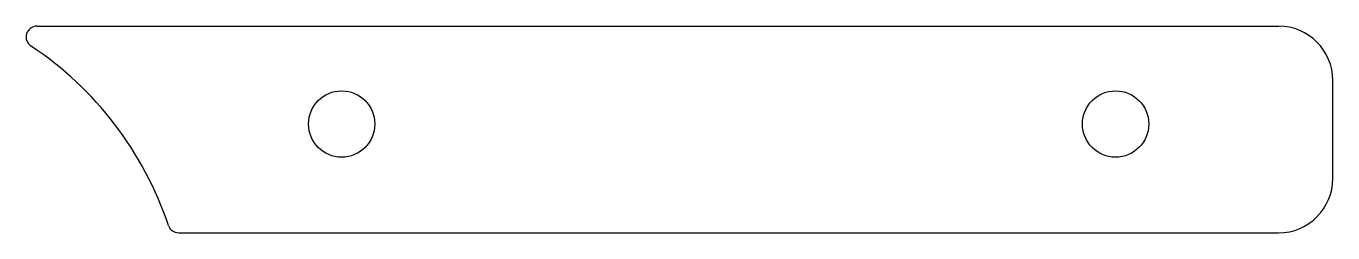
# Model space of a CAD drawing. Extents: x 1 to 121, y 1 to 20.
import ezdxf

# ---------------------------------------------------------------- set-up
doc = ezdxf.new("R2010")
doc.units = 0
doc.header["$MEASUREMENT"] = 0
doc.layers.get('0').update_dxf_attribs({"linetype": 'CONTINUOUS'})

msp = doc.modelspace()

# ---------------------------------------------------------------- linework, layer by layer
for p, q in [((1.69, 20.1), (115.95, 20.1)), ((120.95, 6.1), (120.95, 15.1)), ((14.73, 1.1), (115.95, 1.1))]:
    msp.add_line(p, q)
for centre in [(29.73, 11.1), (100.95, 11.1)]:
    msp.add_circle(centre, 3.05)
for centre, radius, start, end in [((1.69, 19.1), 1, 90, 236.443), ((115.95, 15.1), 5, 360, 90), ((-16.55, -8.4), 32, 18.553, 56.4427), ((115.95, 6.1), 5, 270, 360), ((14.73, 2.1), 1, 198.553, 270)]:
    msp.add_arc(centre, radius, start, end)

doc.saveas('drawing.dxf')
